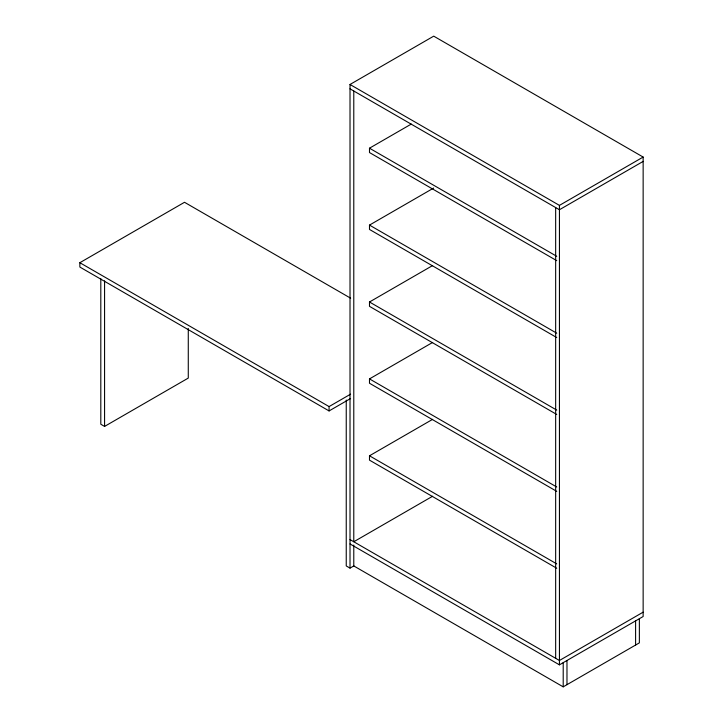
<?xml version="1.0" encoding="UTF-8"?>
<svg xmlns="http://www.w3.org/2000/svg" width="723" height="723" viewBox="0 0 723 723"><rect width="100%" height="100%" fill="white"/><g stroke="black" fill="none" stroke-linecap="round" stroke-linejoin="round"><path stroke-width="1.08" d="M346.245 400.054L346.245 565.937L350.013 568.115L350.013 84.474L433.719 36.15L643.145 157.063L643.145 616.52L559.439 664.844L350.013 543.94M350.592 398.509L329.073 410.935L79.855 267.049L79.855 262.702L184.51 202.286L350.646 298.201M556.746 260.66L369.489 152.553L369.489 148.197L411.26 124.085M556.746 337.56L369.489 229.444L369.489 225.097L433.601 188.079M100.804 278.662L100.804 424.238L104.573 426.416L188.278 378.084L188.278 328.432M556.746 414.46L369.489 306.344L369.489 301.997L432.634 265.54M350.013 84.474L559.439 205.386L643.145 157.063M643.145 161.41L559.439 209.742L350.013 88.83M556.746 491.36L369.489 383.244L369.489 378.897L432.634 342.44M79.855 262.702L329.073 406.579L350.592 394.162M556.746 568.251L369.489 460.144L369.489 455.788L432.634 419.34M432.625 496.24L353.782 541.762L353.782 91.008M350.013 568.115L353.909 565.874M643.145 612.164L559.439 660.488L350.013 539.584M353.782 545.061L353.782 565.937L563.208 686.85L639.367 642.874L639.367 618.689M369.489 148.197L556.746 256.304M369.489 225.097L556.746 333.204M369.489 301.997L556.746 410.104M369.489 378.897L556.746 487.004M369.489 455.788L556.746 563.904M635.598 620.867L635.598 645.052M566.977 660.488L566.977 684.672M563.208 662.666L563.208 686.85M559.439 205.386L559.439 664.844M555.662 207.564L555.662 658.319M329.073 406.579L329.073 410.935M104.573 280.84L104.573 426.416"/></g></svg>
